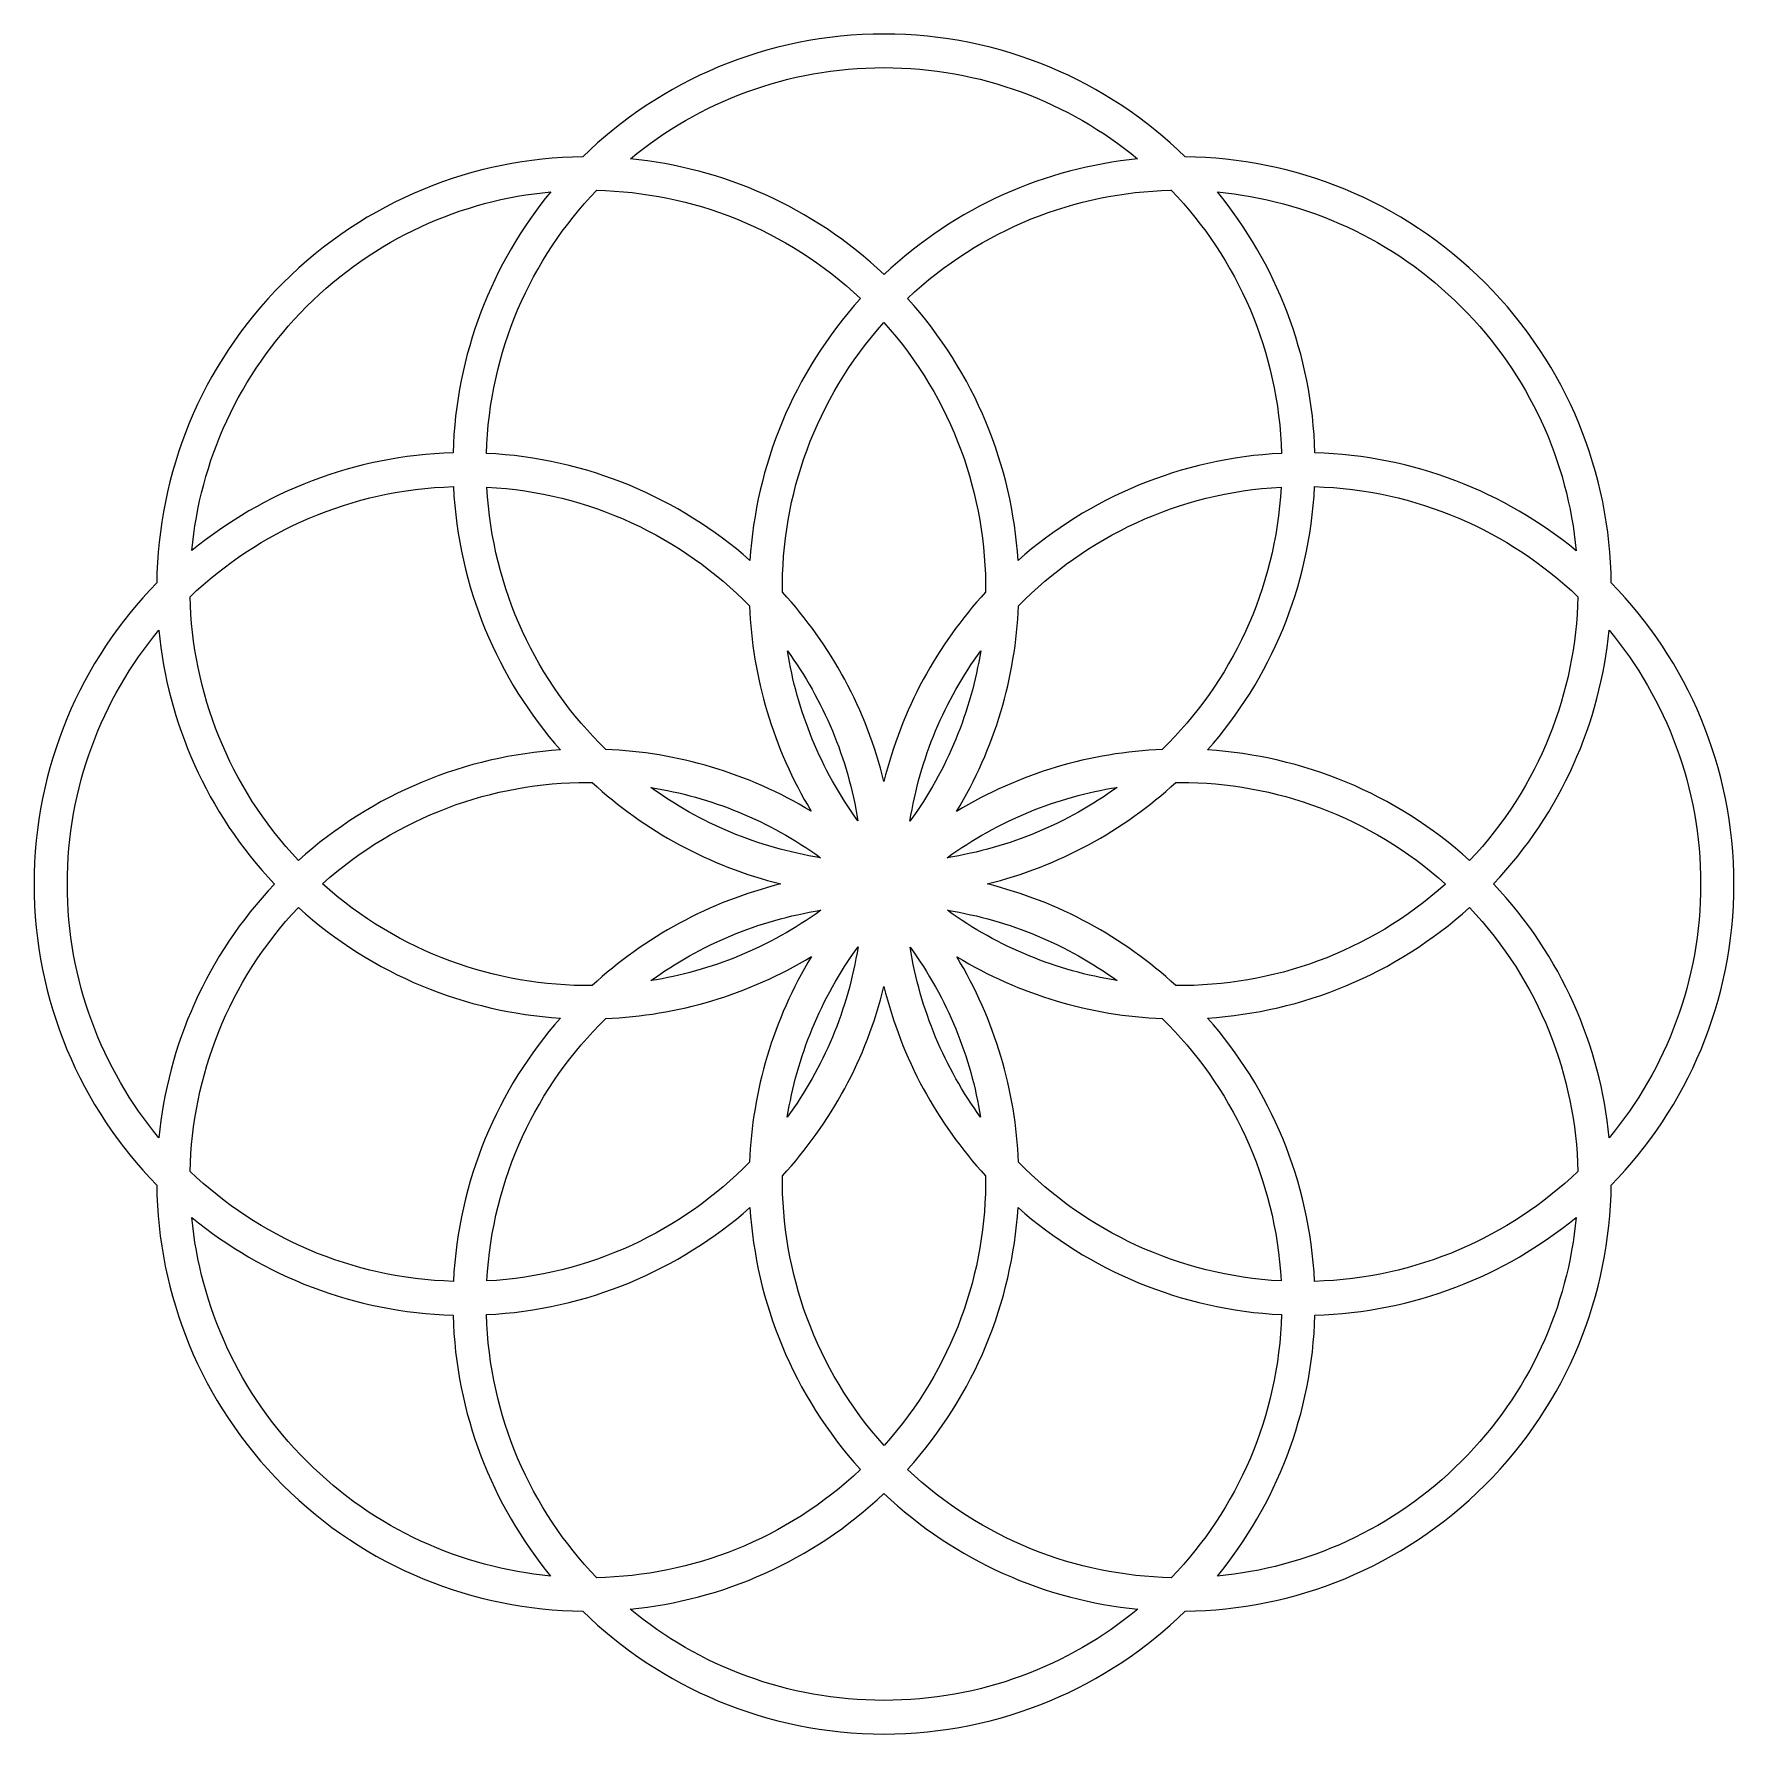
# Model space of a CAD drawing. Extents: x 45 to 548, y 173 to 676.
import ezdxf

# ---------------------------------------------------------------- set-up
doc = ezdxf.new("R2010")
doc.units = 0
doc.layers.add('Layer_1', color=7, linetype='CONTINUOUS')

msp = doc.modelspace()

# ---------------------------------------------------------------- linework, layer by layer
at = {"layer": 'Layer_1', "color": 7}
for points in [[(296.15093, 676.010689), (296.15093, 676.010689)], [(296.15093, 666.060689), (296.15093, 666.060689)], [(197.600904, 629.335695), (197.600904, 629.335695)], [(211.200891, 629.81069), (211.200891, 629.81069)], [(380.900888, 629.81069), (380.900888, 629.81069)], [(394.750914, 629.310668), (394.750914, 629.310668)], [(296.15093, 590.685675), (296.15093, 590.685675)], [(168.825906, 542.135675), (168.825906, 542.135675)], [(178.725906, 542.010676), (178.725906, 542.010676)], [(413.600884, 542.010676), (413.600884, 542.010676)], [(423.500871, 542.135675), (423.500871, 542.135675)], [(81.700912, 499.660676), (81.700912, 499.660676)], [(510.600913, 499.660676), (510.600913, 499.660676)], [(267.600915, 493.610674), (267.600915, 493.610674)], [(324.750931, 493.610674), (324.750931, 493.610674)], [(208.5509, 454.685671), (208.5509, 454.685699)], [(227.175894, 453.185674), (227.175894, 453.185674)], [(365.125897, 453.210702), (365.125897, 453.210702)], [(383.700912, 454.685727), (383.700912, 454.685699)], [(122.97591, 417.685674), (122.97591, 417.685674)], [(469.300902, 417.685674), (469.300902, 417.685674)], [(277.500902, 416.860676), (277.500902, 416.860676)], [(314.90093, 416.860676), (314.90093, 416.860676)], [(274.725905, 403.18569), (274.725905, 403.18569)], [(288.475891, 406.035672), (288.475891, 406.035672)], [(303.875886, 405.985686), (303.875886, 405.985686)], [(317.675926, 403.110691), (317.675926, 403.110691)], [(296.15093, 394.285685), (296.15093, 394.285685)], [(256.525886, 328.935692), (256.525886, 328.935692)], [(335.800933, 328.910664), (335.800933, 328.910664)], [(91.475907, 326.010634), (91.475907, 326.010634)], [(500.850883, 326.035661), (500.850883, 326.035661)], [(296.15093, 244.360642), (296.15093, 244.360642)]]:
    msp.add_lwpolyline(points, dxfattribs=at)
for points in [[(296.15093, 676.010689), (261.513456, 676.010689), (230.070646, 662.158041), (207.075903, 639.685691)], [(385.225923, 639.685691), (362.231704, 662.154468), (330.785189, 676.010689), (296.15093, 676.010689)], [(221.150933, 639.085691), (241.49851, 655.927944), (267.625034, 666.060689), (296.15093, 666.060689)], [(296.15093, 666.060689), (324.688921, 666.060689), (350.824533, 655.915836), (371.175885, 639.060691)], [(207.075903, 639.685691), (174.943238, 639.302837), (142.925938, 626.86073), (118.425905, 602.360691)], [(296.200916, 604.88569), (274.934096, 625.011003), (248.389861, 636.411693), (221.150933, 639.085691)], [(371.175885, 639.060691), (343.969535, 636.378241), (317.464939, 624.991973), (296.200916, 604.88569)], [(473.92592, 602.38569), (449.427873, 626.883731), (417.38349, 639.321839), (385.225923, 639.685691)], [(125.400904, 595.385692), (145.585807, 615.570596), (171.260911, 626.886101), (197.600904, 629.335695)], [(197.600904, 629.335695), (180.240599, 608.197419), (169.548136, 581.379502), (168.725907, 552.110696)], [(178.600908, 551.985697), (179.484322, 582.17232), (191.724153, 609.48208), (211.200891, 629.81069)], [(211.200891, 629.81069), (239.321591, 629.17865), (267.261504, 618.488229), (289.225882, 597.760693)], [(303.100866, 597.810693), (324.996314, 618.459224), (352.851706, 629.14301), (380.900888, 629.81069)], [(380.900888, 629.81069), (380.97639, 629.812787), (381.050355, 629.809292), (381.125927, 629.81069)], [(381.125927, 629.81069), (400.601939, 609.482206), (412.842503, 582.171705), (413.725883, 551.985697)], [(394.750914, 629.310668), (421.059203, 626.838114), (446.696989, 615.514598), (466.875873, 595.335672)], [(423.600912, 552.110675), (422.778983, 581.367002), (412.098104, 608.176586), (394.750914, 629.310668)], [(118.425905, 602.360691), (93.919497, 577.854289), (81.477586, 545.826776), (81.100912, 513.685694)], [(511.225906, 513.685694), (510.862026, 545.843295), (498.423897, 577.887657), (473.92592, 602.38569)], [(91.475907, 523.210699), (93.930326, 549.541954), (105.222369, 575.207165), (125.400904, 595.385692)], [(289.225882, 597.760693), (269.199681, 575.665262), (258.29642, 548.223484), (256.525886, 520.310696)], [(335.800933, 520.335696), (334.036761, 548.269499), (323.133919, 575.719211), (303.100866, 597.810693)], [(466.875873, 595.335672), (487.061189, 575.150377), (498.38314, 549.502706), (500.850883, 523.185678)], [(266.12589, 510.935676), (265.810457, 539.450491), (275.824257, 568.043459), (296.15093, 590.685675)], [(296.15093, 590.685675), (316.490048, 568.038956), (326.496437, 539.435586), (326.200928, 510.935676)], [(168.725907, 552.110696), (139.4614, 551.299855), (112.624335, 540.579918), (91.475907, 523.210699)], [(256.525886, 520.310696), (235.523395, 538.823513), (208.395736, 550.530701), (178.600908, 551.985697)], [(413.725883, 551.985697), (383.932243, 550.536084), (356.8058, 538.842269), (335.800933, 520.335696)], [(500.850883, 523.185678), (479.698506, 540.567313), (452.877219, 551.299505), (423.600912, 552.110675)], [(90.975906, 509.585677), (111.308221, 529.036661), (138.627692, 541.258734), (168.825906, 542.135675)], [(168.825906, 542.135675), (170.286075, 512.352669), (181.969858, 485.250995), (200.450907, 464.260675)], [(178.725906, 542.010676), (209.134919, 540.382821), (236.427398, 527.258283), (256.375929, 506.885679)], [(213.875917, 464.410681), (193.494344, 484.347272), (180.366583, 511.634025), (178.725906, 542.010676)], [(335.950889, 506.885679), (355.899351, 527.258283), (383.191899, 540.382821), (413.600884, 542.010676)], [(413.600884, 542.010676), (411.960033, 511.631061), (398.810851, 484.347775), (378.425873, 464.410681)], [(391.875876, 464.260675), (410.354835, 485.250414), (422.040806, 512.354654), (423.500871, 542.135675)], [(423.500871, 542.135675), (453.699147, 541.258734), (481.018611, 529.036661), (501.350877, 509.585677)], [(81.100912, 513.685694), (58.654023, 490.694313), (44.800907, 459.255817), (44.800907, 424.610701)], [(547.525904, 424.610701), (547.525904, 459.255817), (533.672802, 490.694313), (511.225906, 513.685694)], [(123.02591, 431.560679), (102.298374, 453.525114), (91.607946, 481.464998), (90.975906, 509.585677)], [(296.15093, 454.935675), (290.96258, 476.180375), (280.46843, 495.34891), (266.12589, 510.935676)], [(326.200928, 510.935676), (311.858388, 495.34891), (301.339281, 476.180375), (296.15093, 454.935675)], [(501.350877, 509.585677), (500.735392, 481.45993), (490.055003, 453.515081), (469.350887, 431.560679)], [(256.375929, 506.885679), (257.246935, 485.750192), (263.339708, 464.801993), (274.650892, 446.135676)], [(317.600913, 446.060677), (328.94943, 464.747422), (335.070376, 485.728261), (335.950889, 506.885679)], [(54.675908, 424.61068), (54.675908, 453.14219), (64.823012, 479.307752), (81.700912, 499.660676)], [(81.700912, 499.660676), (84.369828, 472.419246), (95.778054, 445.881477), (115.900906, 424.61068)], [(476.425892, 424.63568), (496.546122, 445.908372), (507.922322, 472.43996), (510.600913, 499.660676)], [(510.600913, 499.660676), (527.484952, 479.305955), (537.650875, 453.148013), (537.650875, 424.61068)], [(267.600915, 493.610674), (278.187066, 479.01367), (285.490955, 461.874013), (288.450933, 443.28568)], [(288.450933, 443.28568), (277.38611, 458.527064), (270.44757, 475.804883), (267.600915, 493.610674)], [(324.750931, 493.610674), (321.911058, 475.769537), (314.936723, 458.469521), (303.850928, 443.210681)], [(303.850928, 443.210681), (306.803635, 461.833969), (314.145275, 478.990795), (324.750931, 493.610674)], [(200.450907, 464.260675), (172.546648, 462.485283), (145.114805, 451.581001), (123.02591, 431.560679)], [(274.650892, 446.135676), (255.977234, 457.451307), (235.019905, 463.543443), (213.875917, 464.410681)], [(378.425873, 464.410681), (357.268463, 463.530182), (336.287644, 457.409207), (317.600913, 446.060677)], [(469.350887, 431.560679), (447.259413, 451.593731), (419.809707, 462.496573), (391.875876, 464.260675)], [(130.100907, 424.660673), (152.397595, 444.671536), (180.472692, 454.687796), (208.5509, 454.685671)], [(208.5509, 454.685699), (208.983565, 454.685664), (209.418263, 454.665495), (209.850935, 454.660671)], [(209.850935, 454.660671), (225.401934, 440.336944), (244.517841, 429.842144), (265.700909, 424.635673)], [(227.175894, 453.185674), (244.946737, 450.344598), (262.181443, 443.412643), (277.400931, 432.38567)], [(277.400931, 432.38567), (258.849196, 435.35036), (241.74641, 442.634142), (227.175894, 453.185674)], [(365.125897, 453.210702), (350.528466, 442.638358), (333.41785, 435.340733), (314.825916, 432.385698)], [(314.825916, 432.385698), (330.057009, 443.430617), (347.32653, 450.373681), (365.125897, 453.210702)], [(326.62591, 424.635701), (347.808977, 429.842172), (366.924884, 440.336972), (382.475884, 454.660699)], [(382.475884, 454.660699), (382.887233, 454.664894), (383.289563, 454.685727), (383.700912, 454.685727)], [(383.700912, 454.685699), (411.790851, 454.683602), (439.906028, 444.656302), (462.225897, 424.610701)], [(44.800907, 424.610701), (44.800907, 389.968857), (58.657764, 358.551508), (81.100912, 335.560701)], [(81.725912, 349.585684), (64.841817, 369.940405), (54.675908, 396.073347), (54.675908, 424.61068)], [(115.900906, 424.61068), (95.78069, 403.337981), (84.404454, 376.8064), (81.725912, 349.585684)], [(209.850935, 394.585675), (181.346487, 394.290082), (152.749325, 404.315061), (130.100907, 424.660673)], [(265.700909, 424.635673), (244.515534, 419.429691), (225.403333, 408.910696), (209.850935, 394.585675)], [(382.475884, 394.585703), (366.923486, 408.910724), (347.811214, 419.429719), (326.62591, 424.635701)], [(462.225897, 424.610701), (439.583954, 404.285034), (410.990035, 394.270249), (382.475884, 394.585703)], [(510.625871, 349.585684), (507.961052, 376.834993), (496.554301, 403.359031), (476.425892, 424.63568)], [(537.650875, 424.61068), (537.650875, 396.07917), (527.503758, 369.938608), (510.625871, 349.585684)], [(511.225906, 335.560701), (533.669027, 358.551508), (547.525904, 389.968857), (547.525904, 424.610701)], [(90.975906, 339.635676), (91.58561, 367.769917), (102.265607, 395.724721), (122.97591, 417.685674)], [(122.97591, 417.685674), (145.067385, 397.652614), (172.517105, 386.74978), (200.450907, 384.985678)], [(391.875876, 384.985678), (419.780135, 386.761063), (447.212014, 397.665352), (469.300902, 417.685674)], [(469.300902, 417.685674), (490.03459, 395.714745), (500.724626, 367.764779), (501.350877, 339.635676)], [(277.500902, 416.860676), (262.269739, 405.815757), (245.000288, 398.872693), (227.200921, 396.035672)], [(227.200921, 396.035672), (241.795137, 406.602311), (258.915191, 413.906627), (277.500902, 416.860676)], [(314.90093, 416.860676), (333.450707, 413.9003), (350.529794, 406.606415), (365.100869, 396.060672)], [(365.100869, 396.060672), (347.345476, 398.906907), (330.107554, 405.841868), (314.90093, 416.860676)], [(213.900875, 384.835686), (235.058286, 385.716185), (256.039174, 391.83716), (274.725905, 403.18569)], [(274.725905, 403.18569), (263.377389, 384.498945), (257.256373, 363.518105), (256.375929, 342.360688)], [(288.475891, 406.035672), (285.523743, 387.410217), (278.182592, 370.257026), (267.575888, 355.635679)], [(267.575888, 355.635679), (270.415691, 373.476816), (277.390095, 390.776832), (288.475891, 406.035672)], [(303.875886, 405.985686), (314.942386, 390.743317), (321.878969, 373.44305), (324.725903, 355.635693)], [(324.725903, 355.635693), (314.13388, 370.240695), (306.832718, 387.385567), (303.875886, 405.985686)], [(317.675926, 403.110691), (336.342244, 391.79952), (357.290414, 385.706706), (378.425873, 384.835686)], [(335.950889, 342.360688), (335.079884, 363.496175), (328.987041, 384.444374), (317.675926, 403.110691)], [(266.12589, 338.310691), (280.461509, 353.891081), (290.960902, 373.051947), (296.15093, 394.285685)], [(296.15093, 394.285685), (301.340889, 373.051947), (311.865309, 353.891081), (326.200928, 338.310691)], [(200.450907, 384.985678), (181.969858, 363.995358), (170.286075, 336.893684), (168.825906, 307.110678)], [(178.725906, 307.210691), (180.366317, 337.598388), (193.507466, 364.896704), (213.900875, 384.835686)], [(378.425873, 384.835686), (398.815466, 364.897285), (411.960662, 337.595018), (413.600884, 307.210691)], [(423.500871, 307.110678), (422.040806, 336.891699), (410.354835, 363.995938), (391.875876, 384.985678)], [(256.375929, 342.360688), (236.427398, 321.988042), (209.134989, 308.838518), (178.725906, 307.210691)], [(413.600884, 307.210691), (383.191829, 308.838518), (355.899421, 321.988042), (335.950889, 342.360688)], [(168.825906, 307.110678), (138.628181, 307.987619), (111.308109, 320.185231), (90.975906, 339.635676)], [(296.175888, 258.560692), (275.836771, 281.20741), (265.830381, 309.810781), (266.12589, 338.310691)], [(326.200928, 338.310691), (326.516361, 309.795876), (316.502561, 281.202908), (296.175888, 258.560692)], [(501.350877, 339.635676), (481.018681, 320.185231), (453.698658, 307.987619), (423.500871, 307.110678)], [(81.100912, 335.560701), (81.464771, 303.403106), (93.902866, 271.358744), (118.400906, 246.860711)], [(473.900892, 246.885711), (498.407328, 271.392112), (510.849233, 303.419626), (511.225906, 335.560701)], [(178.600908, 297.260691), (208.395736, 298.715687), (235.523395, 310.422875), (256.525886, 328.935692)], [(256.525886, 328.935692), (258.286842, 300.996366), (269.189055, 273.531406), (289.225882, 251.435695)], [(303.100866, 251.485666), (323.121195, 273.574561), (334.025505, 301.006405), (335.800933, 328.910664)], [(335.800933, 328.910664), (356.8058, 310.40409), (383.932243, 298.710269), (413.725883, 297.260663)], [(91.475907, 326.010634), (112.624139, 308.642023), (139.461981, 297.946463), (168.725907, 297.135636)], [(125.45091, 253.910639), (105.278339, 274.083204), (93.95327, 299.711034), (91.475907, 326.010634)], [(423.600912, 297.135664), (452.876729, 297.946813), (479.698716, 308.654585), (500.850883, 326.035661)], [(500.850883, 326.035661), (498.396492, 299.704406), (487.104393, 274.064202), (466.925859, 253.885667)], [(168.725907, 297.135636), (169.547766, 267.88012), (180.229518, 241.069459), (197.575905, 219.935608)], [(211.200891, 219.435684), (191.724153, 239.764308), (179.484322, 267.074068), (178.600908, 297.260691)], [(413.725883, 297.260663), (412.842503, 267.074655), (400.601939, 239.764154), (381.125927, 219.435614)], [(394.750914, 219.935608), (412.097266, 241.069487), (422.779053, 267.880148), (423.600912, 297.135664)], [(197.575905, 219.935608), (171.267594, 222.408176), (145.629844, 233.731692), (125.45091, 253.910639)], [(289.225882, 251.435695), (267.271501, 230.731558), (239.326624, 220.051239), (211.200891, 219.435684)], [(381.125927, 219.435614), (353.005228, 220.067668), (325.065315, 230.758124), (303.100866, 251.485666)], [(466.925859, 253.885667), (446.747394, 233.70714), (421.082134, 222.390069), (394.750914, 219.935608)], [(118.400906, 246.860711), (142.892577, 222.369026), (174.926732, 209.930757), (207.075903, 209.560725)], [(385.225923, 209.560725), (417.366991, 209.937398), (449.394456, 222.379303), (473.900892, 246.885711)], [(221.100878, 210.16062), (248.331207, 212.834248), (274.871108, 224.233658), (296.15093, 244.360642)], [(296.15093, 244.360642), (317.421665, 224.237783), (343.959468, 212.829564), (371.200913, 210.16062)], [(207.075903, 209.560725), (230.070646, 187.088382), (261.513456, 173.235699), (296.15093, 173.235699)], [(296.15093, 183.185671), (267.605459, 183.185671), (241.454537, 193.297624), (221.100878, 210.16062)], [(371.200913, 210.16062), (350.847464, 193.298184), (324.695772, 183.185671), (296.15093, 183.185671)], [(296.15093, 173.235699), (330.785189, 173.235699), (362.231704, 187.091947), (385.225923, 209.560725)]]:
    msp.add_open_spline(points, degree=3, dxfattribs=at)

doc.saveas('drawing.dxf')
